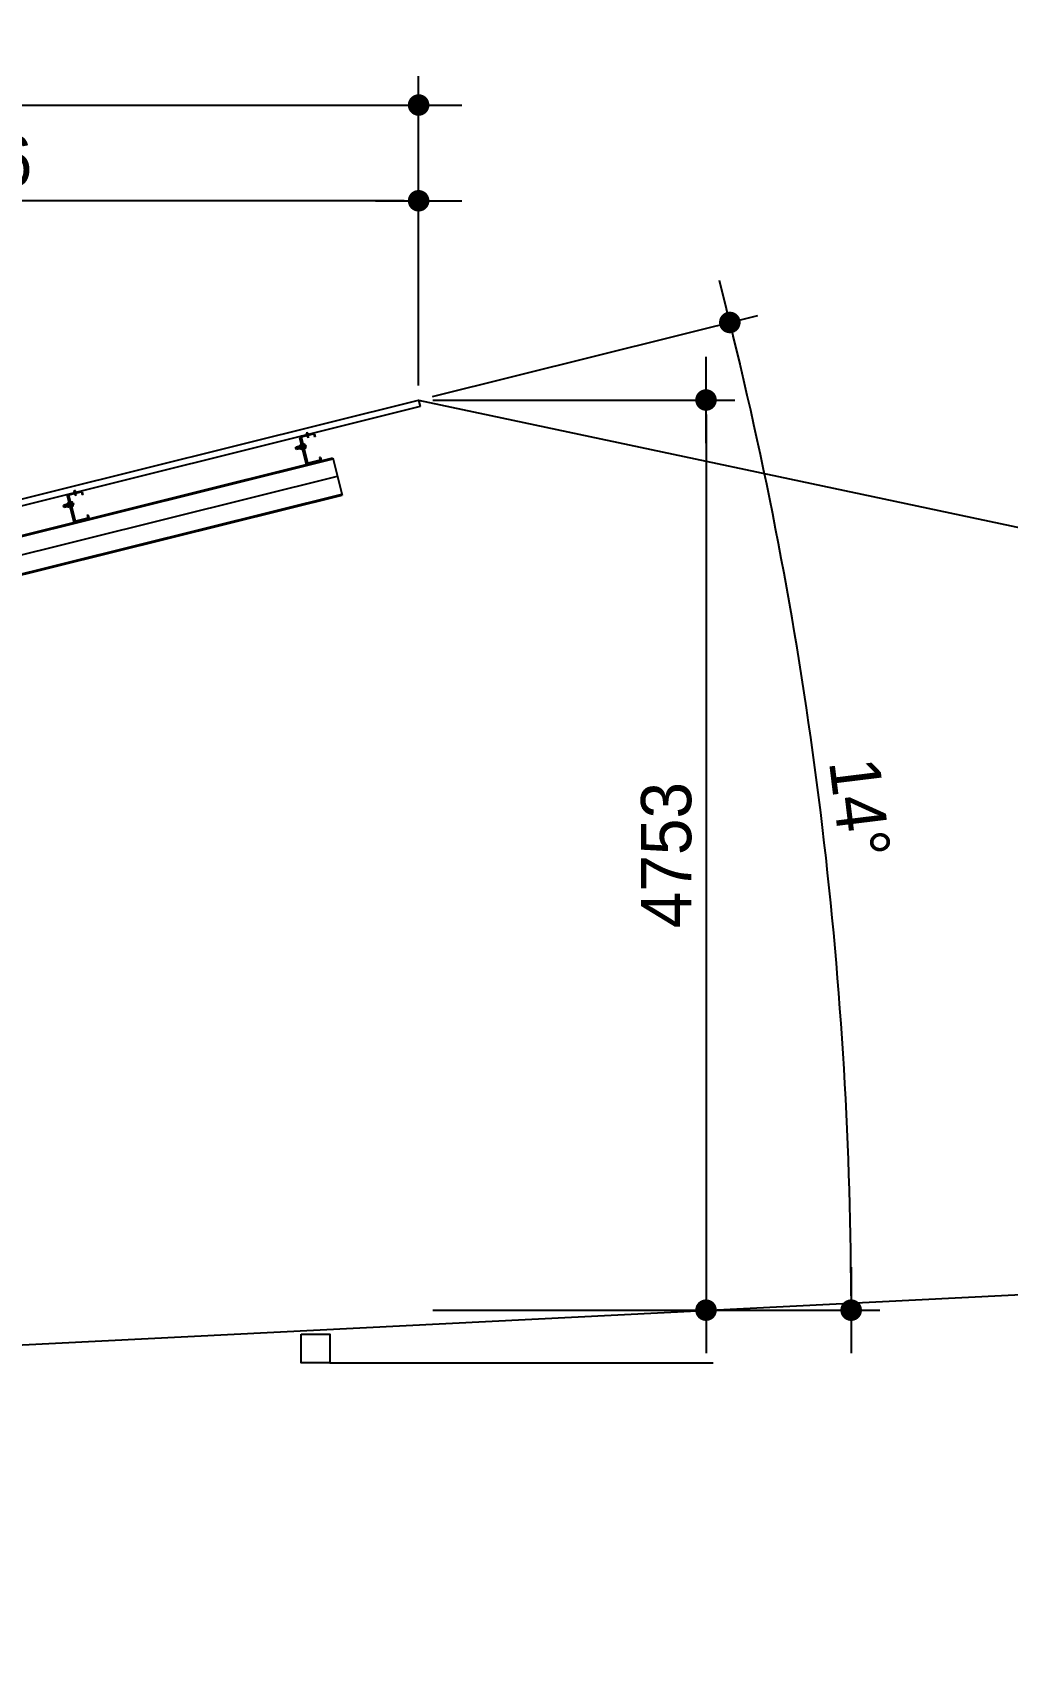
# Model space of a CAD drawing. Header units: millimetres. Extents: x 10297564 to 11610295, y -9287743 to -8409454.
# Drawn here: x 10868556 to 10873644, y -9254254 to -9245764 of the extents above; entities that cross this region are included whole.
import ezdxf

# ---------------------------------------------------------------- set-up
doc = ezdxf.new("R2010")
doc.units = ezdxf.units.MM
doc.header["$LTSCALE"] = 100
doc.linetypes.add('CEN', pattern=[62, 60, -1, 0, -1])
doc.linetypes.add('CEN1', pattern=[22, 15, -3, 1, -3])
for name, color, linetype in [('CEN', 1, 'CEN1'), ('dim', 7, 'Continuous'), ('H형강', 3, 'Continuous'), ('module', 5, 'Continuous'), ('태양광', 255, 'Continuous')]:
    doc.layers.add(name, color=color, linetype=linetype)
doc.styles.add('돋음', font='Dotum.ttf')
doc.dimstyles.new('NDIM-150', dxfattribs={"dimscale": 75, "dimtxt": 3.5, "dimasz": 1, "dimexe": 2, "dimexo": 1, "dimgap": 1, "dimtad": 1, "dimdec": 0, "dimzin": 0, "dimdsep": 46, "dimtxsty": '돋음', "dimblk": 'dotk', "dimcen": 2, "dimdle": 2, "dimclrd": 4, "dimclre": 4, "dimclrt": 7, "dimadec": 0, "dimazin": 0, "dimtfac": 1, "dimtdec": 0, "dimtix": 1, "dimtmove": 2, "dimatfit": 3, "dimldrblk": 'DIMDOT', "dimfxl": 1, "dimtolj": 1, "dimtzin": 0, "dimlwd": -1, "dimlwe": -1, "dimarcsym": 0})

# ---------------------------------------------------------------- blocks, each defined once
blk = doc.blocks.new('dotk')
blk.add_line((-3, 0), (3, 0))
at = {"const_width": 0.75}
blk.add_lwpolyline([(-0.375, 0, 1), (0.375, 0, 1)], format="xyb", close=True, dxfattribs=at)
blk = doc.blocks.new('*D535')
at = {"layer": 'defpoints', "color": 0, "linetype": 'ByBlock', "ltscale": 1.8, "transparency": 16777216}
for p in [(10870570.7, -9247682.8), (10874645.4, -9248777.4), (10874135.5, -9249224.5, -13.8), (10877828.3, -9249224.5), (10877828.3, -9249224.5)]:
    blk.add_point(p, dxfattribs=at)
at = {"layer": 'dim', "color": 4, "ltscale": 1.8, "transparency": 16777216}
blk.add_arc((10877828.3, -9249224.5), 3214.2, 169.34468, 178.66321, dxfattribs=at)
at = {"layer": 'dim', "color": 4, "linetype": 'ByBlock', "ltscale": 1.8, "transparency": 16777216, "xscale": 75, "yscale": 75, "zscale": 75}
for p, rotation in [((10874684.3, -9248556.6), 78.67620484871456), ((10874614.1, -9249224.5), 269.3316907309054)]:
    blk.add_blockref('dotk', p, dxfattribs=dict(at, rotation=rotation))
at = {"layer": 'dim', "color": 7, "linetype": 'ByBlock', "ltscale": 1.8, "transparency": 16777216, "insert": (10874426.6, -9248867.2), "char_height": 262.5, "attachment_point": 5, "rotation": 84.00395, "style": '돋음'}
blk.add_mtext('\\A1;12°', dxfattribs=at)
blk = doc.blocks.new('DIMDOT')
blk.add_line((-1.5, 0), (1.5, 0))
blk.add_circle((0, 0), 0.75)
blk = doc.blocks.new('M12-50L-1')
at = {"layer": 'CEN', "color": 1, "extrusion": (3.14065e-05, -8.8997e-05, 1)}
blk.add_line((10603646.8, -9122705.5, 0), (10603588.9, -9122726.6, 0), dxfattribs=at)
at = {"layer": '태양광', "extrusion": (3.14065e-05, -8.8997e-05, 1)}
for p, q in [((10603613.6, -9122712, 0), (10603593.2, -9122719.4, 0)), ((10603593.2, -9122719.4, 0), (10603593.6, -9122718.5, 0)), ((10603593.2, -9122719.4, 0), (10603596.8, -9122729.4, 0)), ((10603613.4, -9122711.3, 0), (10603593.6, -9122718.5, 0)), ((10603593.6, -9122718.5, 0), (10603597.7, -9122729.8, 0)), ((10603617.2, -9122721.9, 0), (10603596.8, -9122729.4, 0)), ((10603596.8, -9122729.4, 0), (10603597.7, -9122729.8, 0)), ((10603617.5, -9122722.6, 0), (10603597.7, -9122729.8, 0)), ((10603630.5, -9122705.1, 0), (10603621.8, -9122708.2, 0)), ((10603626.3, -9122707.4, 0), (10603622.1, -9122708.9, 0)), ((10603629.9, -9122717.3, 0), (10603625.7, -9122718.9, 0)), ((10603634.6, -9122716.4, 0), (10603625.9, -9122719.5, 0)), ((10603626.7, -9122706.5, 0), (10603626.3, -9122707.4, 0)), ((10603626.3, -9122707.4, 0), (10603629.9, -9122717.3, 0)), ((10603629.9, -9122717.3, 0), (10603630.8, -9122717.7, 0))]:
    blk.add_line(p, q, dxfattribs=at)
at = {"layer": '태양광', "extrusion": (3.14065e-05, -8.8997e-05, 1), "elevation": 1132.1}
for points in [[(10603612.2, -9122708, -0.414214), (10603612.5, -9122707.3), (10603619.1, -9122704.9, -0.414214), (10603619.7, -9122705.2)], [(10603626.2, -9122723.1, -0.414214), (10603625.9, -9122723.7), (10603619.3, -9122726.1, -0.414214), (10603618.7, -9122725.8), (10603612.2, -9122708)], [(10603621.1, -9122709, -0.414214), (10603620.8, -9122709.6), (10603614.2, -9122712, -0.414214), (10603613.5, -9122711.7)], [(10603613.9, -9122712.7, -0.414214), (10603614.2, -9122712)], [(10603624.5, -9122718.4, -0.414214), (10603624.2, -9122719), (10603617.6, -9122721.4, -0.414214), (10603617, -9122721.1)], [(10603617.3, -9122722.1, -0.414214), (10603617.6, -9122721.4)], [(10603620.8, -9122709.6, -0.414214), (10603621.4, -9122709.9)], [(10603624.2, -9122719, -0.414214), (10603624.8, -9122719.3)], [(10603637.7, -9122698.7, 0.414214), (10603637.1, -9122698.4), (10603630.5, -9122700.8, 0.414214), (10603630.2, -9122701.4)], [(10603631.6, -9122705.2, 0.414214), (10603632.2, -9122705.5), (10603638.8, -9122703.1, 0.414214), (10603639.1, -9122702.4)], [(10603632.2, -9122705.5, 0.414214), (10603631.9, -9122706.1)], [(10603635, -9122714.6, 0.414214), (10603635.6, -9122714.9), (10603642.2, -9122712.5, 0.414214), (10603642.5, -9122711.8)], [(10603635.6, -9122714.9, 0.414214), (10603635.3, -9122715.5)], [(10603636.7, -9122719.3, 0.414214), (10603637.4, -9122719.6), (10603643.9, -9122717.2, 0.414214), (10603644.2, -9122716.5), (10603637.7, -9122698.7)], [(10603639.4, -9122703.4, 0.414214), (10603638.8, -9122703.1)], [(10603642.9, -9122712.8, 0.414214), (10603642.2, -9122712.5)]]:
    blk.add_lwpolyline(points, format="xyb", dxfattribs=at)
for points in [[(10603618.8, -9122699.7), (10603629, -9122727.9), (10603628.1, -9122728.3), (10603617.8, -9122700.1)], [(10603627.4, -9122696.6), (10603637.7, -9122724.8), (10603638.6, -9122724.4), (10603628.3, -9122696.2)]]:
    blk.add_lwpolyline(points, close=True, dxfattribs=at)
blk = doc.blocks.new('C-150X50X20X3.2T')
at = {"layer": '태양광', "color": 6, "extrusion": (3.24347e-05, -8.86228e-05, 1)}
for p, q in [((11610697.1, -9049722.2, -12.4), (11610758.1, -9049700, 0)), ((11610698.5, -9049725.9, -12.4), (11610759.6, -9049703.7, -12.4)), ((11610760.8, -9049704.3, 0), (11610766, -9049718.4, 0)), ((11610764.6, -9049702.9, 0), (11610769.7, -9049717, 0)), ((11610769.7, -9049717, 0), (11610766, -9049718.4, 0)), ((11610742, -9049860.1, -12.4), (11610694.1, -9049728.6, 0)), ((11610745.8, -9049858.8, -12.4), (11610697.9, -9049727.2, 0)), ((11610808.1, -9049837.1, -24.9), (11610747, -9049859.4, -24.9)), ((11610809.5, -9049840.9, -24.9), (11610748.4, -9049863.1, -24.9))]:
    blk.add_line(p, q, dxfattribs=at)
at = {"layer": '태양광', "color": 6}
for p, q in [((11610803.6, -9049821.8, -12.4), (11610807.3, -9049820.4, -12.4)), ((11610803.6, -9049821.8, -12.4), (11610808.7, -9049835.9, -12.4)), ((11610807.3, -9049820.4, -12.4), (11610812.5, -9049834.5, -12.4))]:
    blk.add_line(p, q, dxfattribs=at)
at = {"layer": '태양광', "color": 6, "extrusion": (3.24347e-05, -8.86228e-05, 1)}
for centre, radius, start, end in [((11610698.8, -9049726.8, 1166.2), 5, 110, 200), ((11610759.9, -9049704.6, 1166.2), 5, 20, 110), ((11610759.9, -9049704.6, 1166.2), 1, 20, 110), ((11610698.8, -9049726.8, 1166.2), 1, 110, 200), ((11610746.7, -9049858.4, 1153.7), 5, 200, 290), ((11610746.7, -9049858.4, 1153.7), 1, 200, 290), ((11610807.8, -9049836.1, 1153.7), 1, 290, 20), ((11610807.8, -9049836.1, 1153.7), 5, 290, 20)]:
    blk.add_arc(centre, radius, start, end, dxfattribs=at)
blk = doc.blocks.new('*D1143')
at = {"layer": 'defpoints', "color": 0, "linetype": 'ByBlock', "ltscale": 1.8, "transparency": 16777216}
for p in [(10870570.7, -9246142.4), (10860978.3, -9247680.4, 11.1), (10870570.7, -9247682.8)]:
    blk.add_point(p, dxfattribs=at)
at = {"layer": 'dim', "color": 4, "ltscale": 1.8, "transparency": 16777216}
for p, q in [((10860978.3, -9247605.4), (10860978.3, -9245992.4)), ((10870570.7, -9247607.8), (10870570.7, -9245992.4)), ((10861053.3, -9246142.4), (10870495.7, -9246142.4))]:
    blk.add_line(p, q, dxfattribs=at)
at = {"layer": 'dim', "color": 4, "linetype": 'ByBlock', "ltscale": 1.8, "transparency": 16777216, "xscale": 75, "yscale": 75, "zscale": 75, "rotation": 180}
blk.add_blockref('dotk', (10860978.3, -9246142.4), dxfattribs=at)
at = {"layer": 'dim', "color": 4, "linetype": 'ByBlock', "ltscale": 1.8, "transparency": 16777216, "xscale": 75, "yscale": 75, "zscale": 75}
blk.add_blockref('dotk', (10870570.7, -9246142.4), dxfattribs=at)
at = {"layer": 'dim', "color": 7, "linetype": 'ByBlock', "ltscale": 1.8, "transparency": 16777216, "insert": (10865774.5, -9245936), "char_height": 262.5, "attachment_point": 5, "style": '돋음'}
blk.add_mtext('\\A1;9592', dxfattribs=at)
blk = doc.blocks.new('*D1145')
at = {"layer": 'defpoints', "color": 0, "linetype": 'ByBlock', "ltscale": 1.8, "transparency": 16777216}
for p in [(10865774.5, -9246642.4), (10865774.5, -9247142.4), (10870570.7, -9247682.8)]:
    blk.add_point(p, dxfattribs=at)
at = {"layer": 'dim', "color": 4, "ltscale": 1.8, "transparency": 16777216}
for p, q in [((10865774.5, -9247067.4), (10865774.5, -9246492.4)), ((10870570.7, -9247607.8), (10870570.7, -9246492.4)), ((10870495.7, -9246642.4), (10865849.5, -9246642.4))]:
    blk.add_line(p, q, dxfattribs=at)
at = {"layer": 'dim', "color": 4, "linetype": 'ByBlock', "ltscale": 1.8, "transparency": 16777216, "xscale": 75, "yscale": 75, "zscale": 75, "rotation": 180}
blk.add_blockref('dotk', (10865774.5, -9246642.4), dxfattribs=at)
at = {"layer": 'dim', "color": 4, "linetype": 'ByBlock', "ltscale": 1.8, "transparency": 16777216, "xscale": 75, "yscale": 75, "zscale": 75}
blk.add_blockref('dotk', (10870570.7, -9246642.4), dxfattribs=at)
at = {"layer": 'dim', "color": 7, "linetype": 'ByBlock', "ltscale": 1.8, "transparency": 16777216, "insert": (10868172.6, -9246436), "char_height": 262.5, "attachment_point": 5, "style": '돋음'}
blk.add_mtext('\\A1;4796', dxfattribs=at)
blk = doc.blocks.new('*D1147')
at = {"layer": 'defpoints', "color": 0, "linetype": 'ByBlock', "ltscale": 1.8, "transparency": 16777216}
for p in [(10870570.7, -9247682.8), (10870570.7, -9252435.5), (10872070.7, -9252435.5)]:
    blk.add_point(p, dxfattribs=at)
at = {"layer": 'dim', "color": 4, "ltscale": 1.8, "transparency": 16777216}
for p, q in [((10870645.7, -9247682.8), (10872220.7, -9247682.8)), ((10872070.7, -9247757.8), (10872070.7, -9252360.5)), ((10870645.7, -9252435.5), (10872220.7, -9252435.5))]:
    blk.add_line(p, q, dxfattribs=at)
at = {"layer": 'dim', "color": 4, "linetype": 'ByBlock', "ltscale": 1.8, "transparency": 16777216, "xscale": 75, "yscale": 75, "zscale": 75}
for p, rotation in [((10872070.7, -9247682.8), 90), ((10872070.7, -9252435.5), 270)]:
    blk.add_blockref('dotk', p, dxfattribs=dict(at, rotation=rotation))
at = {"layer": 'dim', "color": 7, "linetype": 'ByBlock', "ltscale": 1.8, "transparency": 16777216, "insert": (10871864.3, -9250059.2), "char_height": 262.5, "attachment_point": 5, "rotation": 90, "style": '돋음'}
blk.add_mtext('\\A1;4753', dxfattribs=at)
blk = doc.blocks.new('*D1148')
at = {"layer": 'defpoints', "color": 0, "linetype": 'ByBlock', "ltscale": 1.8, "transparency": 16777216}
for p in [(10870570.7, -9247682.8), (10868179.9, -9248278.9), (10872757.5, -9250701), (10860978.3, -9252435.5), (10870570.7, -9252435.5)]:
    blk.add_point(p, dxfattribs=at)
at = {"layer": 'dim', "color": 4, "ltscale": 1.8, "transparency": 16777216}
for p, q in [((10870643.5, -9247664.7), (10872340.4, -9247241.6)), ((10870645.7, -9252435.5), (10872978.2, -9252435.5))]:
    blk.add_line(p, q, dxfattribs=at)
blk.add_arc((10851508.6, -9252435.6), 21319.6, 0.2017, 13.79844, dxfattribs=at)
at = {"layer": 'dim', "color": 4, "linetype": 'ByBlock', "ltscale": 1.8, "transparency": 16777216, "xscale": 75, "yscale": 75, "zscale": 75}
for p, rotation in [((10872194.9, -9247277.9), 103.8992199290375), ((10872828.2, -9252435.5), 270.1009154271204)]:
    blk.add_blockref('dotk', p, dxfattribs=dict(at, rotation=rotation))
at = {"layer": 'dim', "color": 7, "linetype": 'ByBlock', "ltscale": 1.8, "transparency": 16777216, "insert": (10872874, -9249812.2), "char_height": 262.5, "attachment_point": 5, "rotation": 277.00007, "style": '돋음'}
blk.add_mtext('\\A1;14°', dxfattribs=at)

msp = doc.modelspace()

# ---------------------------------------------------------------- linework, layer by layer
at = {"color": 8}
msp.add_lwpolyline([(10835388.9, -9254254.4), (10849124.5, -9253604.4), (10865774.5, -9252754.4), (10882624.5, -9251904.4), (10894781.5, -9251554.4)], dxfattribs=at)
at = {"elevation": -13.8}
msp.add_lwpolyline([(10869958, -9252560.6), (10870108, -9252560.6), (10870108, -9252710.6), (10869958, -9252710.6)], close=True, dxfattribs=at)
msp.add_lwpolyline([(10870108, -9252710.6), (10872108, -9252710.6)], dxfattribs=at)
at = {"layer": 'CEN', "linetype": 'CEN'}
for p, q in [((10870570.7, -9247682.8, -13.8), (10877828.3, -9249224.5, -13.8)), ((10861548.7, -9250223.4, 5.8), (10870147.1, -9248079.6, 5.8))]:
    msp.add_line(p, q, dxfattribs=at)
at = {"layer": 'CEN', "color": 1}
for p, q in [((10869986.6, -9247849.2, -13.8), (10869994.4, -9247880.5, -13.8)), ((10869986.6, -9247849.2, -13.8), (10869994.4, -9247880.5, -13.8)), ((10868773.7, -9248151.6, -13.8), (10868781.5, -9248182.9, -13.8))]:
    msp.add_line(p, q, dxfattribs=at)
at = {"layer": 'H형강'}
for p, q in [((10861525.1, -9250128.8, 5.8), (10870123.5, -9247985, 5.8)), ((10861526.5, -9250134.2, 5.8), (10870124.8, -9247990.3, 5.8)), ((10870123.5, -9247985, -38.7), (10870171.9, -9248179.1, -38.7)), ((10861572.2, -9250317.5, 5.8), (10870170.6, -9248173.7, 5.8)), ((10861573.5, -9250322.9, 5.8), (10870171.9, -9248179.1, 5.8))]:
    msp.add_line(p, q, dxfattribs=at)
at = {"layer": 'module', "color": 170, "elevation": -13.8}
msp.add_lwpolyline([(10870579.2, -9247716.8), (10868188.3, -9248312.9), (10868179.9, -9248278.9), (10870570.7, -9247682.8)], close=True, dxfattribs=at)
at = {"layer": '태양광'}
for p, q in [((10869987.3, -9247864.4, -13.8), (10869988.1, -9247867.5, -13.8)), ((10869987.8, -9247866.3, -13.8), (10869988.2, -9247866.6, -13.8)), ((10869988.2, -9247866.6, -13.8), (10869993.3, -9247865.3, -13.8)), ((10869988.2, -9247866.6, -13.8), (10869988.4, -9247867.4, -13.8)), ((10869989.1, -9247871.9, -13.8), (10869989.9, -9247874.8, -13.8)), ((10869989.5, -9247871.8, -13.8), (10869990.3, -9247875.1, -13.8)), ((10869989.9, -9247874.8, -13.8), (10869995.7, -9247873.4, -13.8)), ((10869990.3, -9247875.1, -13.8), (10869989.9, -9247874.8, -13.8)), ((10869990.3, -9247875.1, -13.8), (10869995.4, -9247873.8, -13.8)), ((10869993.1, -9247862.9, -13.8), (10869993.9, -9247866, -13.8)), ((10869993.3, -9247865.3, -13.8), (10869993.6, -9247864.9, -13.8)), ((10869993.3, -9247865.3, -13.8), (10869993.5, -9247866.1, -13.8)), ((10869994.6, -9247870.5, -13.8), (10869995.4, -9247873.8, -13.8)), ((10869995, -9247870.4, -13.8), (10869995.7, -9247873.4, -13.8)), ((10869995.4, -9247873.8, -13.8), (10869995.7, -9247873.4, -13.8)), ((10868774.4, -9248166.8, -13.8), (10868775.2, -9248169.9, -13.8)), ((10868774.9, -9248168.7, -13.8), (10868775.3, -9248169, -13.8)), ((10868775.3, -9248169, -13.8), (10868780.5, -9248167.7, -13.8)), ((10868775.3, -9248169, -13.8), (10868775.5, -9248169.8, -13.8)), ((10868776.3, -9248174.3, -13.8), (10868777, -9248177.2, -13.8)), ((10868776.6, -9248174.2, -13.8), (10868777.4, -9248177.5, -13.8)), ((10868777, -9248177.2, -13.8), (10868782.8, -9248175.8, -13.8)), ((10868777.4, -9248177.5, -13.8), (10868777, -9248177.2, -13.8)), ((10868777.4, -9248177.5, -13.8), (10868782.6, -9248176.2, -13.8)), ((10868780.2, -9248165.3, -13.8), (10868781, -9248168.4, -13.8)), ((10868780.5, -9248167.7, -13.8), (10868780.7, -9248167.3, -13.8)), ((10868780.5, -9248167.7, -13.8), (10868780.7, -9248168.5, -13.8)), ((10868781.7, -9248172.9, -13.8), (10868782.6, -9248176.2, -13.8)), ((10868782.1, -9248172.8, -13.8), (10868782.8, -9248175.8, -13.8)), ((10868782.6, -9248176.2, -13.8), (10868782.8, -9248175.8, -13.8))]:
    msp.add_line(p, q, dxfattribs=at)
at = {"layer": '태양광', "color": 3, "elevation": -18.6}
for points in [[(10869949.3, -9247879.5), (10869984.3, -9248019.7), (10869990.1, -9248018.3), (10869955.1, -9247878), (10869949.3, -9247879.5)], [(10868736.4, -9248181.9), (10868771.4, -9248322.1), (10868777.2, -9248320.7), (10868742.3, -9248180.4), (10868736.4, -9248181.9)]]:
    msp.add_lwpolyline(points, dxfattribs=at)
at = {"layer": '태양광', "elevation": -13.8}
for points in [[(10869982.9, -9247865.5), (10869997.5, -9247861.8), (10869997.3, -9247861.4), (10869982.8, -9247865), (10869982.9, -9247865.5)], [(10869983.7, -9247868.6), (10869998.2, -9247864.9), (10869998.4, -9247865.4), (10869983.8, -9247869.1), (10869983.7, -9247868.6)], [(10869993.7, -9247858.1), (10869984.5, -9247860.4), (10869984.5, -9247860.4), (10869984.4, -9247860.5), (10869984.4, -9247860.5), (10869984.4, -9247860.5), (10869984.4, -9247860.5), (10869984.3, -9247860.5), (10869984.3, -9247860.6), (10869984.3, -9247860.6), (10869984.3, -9247860.6), (10869984.3, -9247860.6), (10869984.3, -9247860.7), (10869984.3, -9247860.7), (10869984.3, -9247860.7), (10869985.2, -9247864.1), (10869985.2, -9247864.2), (10869985.2, -9247864.2), (10869985.2, -9247864.2), (10869985.2, -9247864.2), (10869985.2, -9247864.3), (10869985.3, -9247864.3), (10869985.3, -9247864.3), (10869985.3, -9247864.3), (10869985.4, -9247864.3), (10869985.4, -9247864.3), (10869985.4, -9247864.3), (10869985.5, -9247864.3)], [(10869996.7, -9247870), (10869987.4, -9247872.3), (10869987.4, -9247872.3), (10869987.4, -9247872.3), (10869987.4, -9247872.3), (10869987.3, -9247872.3), (10869987.3, -9247872.3), (10869987.3, -9247872.3), (10869987.2, -9247872.2), (10869987.2, -9247872.2), (10869987.2, -9247872.2), (10869987.2, -9247872.2), (10869987.2, -9247872.1), (10869987.1, -9247872.1), (10869987.1, -9247872.1), (10869986.3, -9247868.7), (10869986.3, -9247868.7), (10869986.3, -9247868.6), (10869986.3, -9247868.6), (10869986.3, -9247868.6), (10869986.3, -9247868.5), (10869986.3, -9247868.5), (10869986.3, -9247868.5), (10869986.4, -9247868.5), (10869986.4, -9247868.4), (10869986.4, -9247868.4), (10869986.4, -9247868.4), (10869986.5, -9247868.4)], [(10869987.4, -9247863.8), (10869987.4, -9247863.8), (10869987.5, -9247863.8), (10869987.5, -9247863.8), (10869987.5, -9247863.8), (10869987.5, -9247863.8), (10869987.5, -9247863.7), (10869987.6, -9247863.7), (10869987.6, -9247863.7), (10869987.6, -9247863.7), (10869987.6, -9247863.6), (10869987.6, -9247863.6), (10869987.6, -9247863.6), (10869987.6, -9247863.5), (10869986.7, -9247860.1), (10869986.7, -9247860.1), (10869986.7, -9247860.1), (10869986.7, -9247860.1), (10869986.7, -9247860), (10869986.7, -9247860), (10869986.6, -9247860), (10869986.6, -9247860), (10869986.6, -9247860), (10869986.6, -9247860), (10869986.5, -9247859.9), (10869986.5, -9247859.9), (10869986.5, -9247859.9), (10869986.4, -9247860)], [(10869986.9, -9247859.8), (10869986.9, -9247859.8), (10869986.9, -9247859.9), (10869986.8, -9247859.9), (10869986.8, -9247859.9), (10869986.8, -9247859.9), (10869986.8, -9247859.9), (10869986.8, -9247860), (10869986.7, -9247860), (10869986.7, -9247860), (10869986.7, -9247860), (10869986.7, -9247860.1), (10869986.7, -9247860.1), (10869986.7, -9247860.1)], [(10869987.6, -9247863.5), (10869987.6, -9247863.6), (10869987.6, -9247863.6), (10869987.6, -9247863.6), (10869987.6, -9247863.6), (10869987.7, -9247863.7), (10869987.7, -9247863.7), (10869987.7, -9247863.7), (10869987.7, -9247863.7), (10869987.8, -9247863.7), (10869987.8, -9247863.7), (10869987.8, -9247863.7), (10869987.9, -9247863.7), (10869987.9, -9247863.7)], [(10869988.4, -9247867.9), (10869988.4, -9247867.9), (10869988.5, -9247867.9), (10869988.5, -9247867.9), (10869988.5, -9247867.9), (10869988.6, -9247867.9), (10869988.6, -9247867.9), (10869988.6, -9247867.9), (10869988.6, -9247868), (10869988.7, -9247868), (10869988.7, -9247868), (10869988.7, -9247868), (10869988.7, -9247868.1), (10869988.7, -9247868.1), (10869989.6, -9247871.5), (10869989.6, -9247871.5), (10869989.6, -9247871.5), (10869989.6, -9247871.6), (10869989.6, -9247871.6), (10869989.6, -9247871.6), (10869989.5, -9247871.7), (10869989.5, -9247871.7), (10869989.5, -9247871.7), (10869989.5, -9247871.7), (10869989.5, -9247871.8), (10869989.4, -9247871.8), (10869989.4, -9247871.8), (10869989.4, -9247871.8)], [(10869988.7, -9247868.1), (10869988.7, -9247868.1), (10869988.7, -9247868), (10869988.7, -9247868), (10869988.7, -9247868), (10869988.7, -9247867.9), (10869988.7, -9247867.9), (10869988.8, -9247867.9), (10869988.8, -9247867.9), (10869988.8, -9247867.8), (10869988.8, -9247867.8), (10869988.8, -9247867.8), (10869988.9, -9247867.8), (10869988.9, -9247867.8)], [(10869989.9, -9247871.7), (10869989.8, -9247871.7), (10869989.8, -9247871.7), (10869989.8, -9247871.7), (10869989.7, -9247871.7), (10869989.7, -9247871.7), (10869989.7, -9247871.6), (10869989.7, -9247871.6), (10869989.6, -9247871.6), (10869989.6, -9247871.6), (10869989.6, -9247871.6), (10869989.6, -9247871.5), (10869989.6, -9247871.5), (10869989.6, -9247871.5)], [(10869992.3, -9247862.6), (10869992.3, -9247862.6), (10869992.3, -9247862.6), (10869992.3, -9247862.6), (10869992.4, -9247862.6), (10869992.4, -9247862.5), (10869992.4, -9247862.5), (10869992.4, -9247862.5), (10869992.4, -9247862.5), (10869992.4, -9247862.4), (10869992.4, -9247862.4), (10869992.4, -9247862.4), (10869992.4, -9247862.4), (10869992.4, -9247862.3), (10869991.6, -9247858.9), (10869991.6, -9247858.9), (10869991.6, -9247858.9), (10869991.5, -9247858.8), (10869991.5, -9247858.8), (10869991.5, -9247858.8), (10869991.5, -9247858.8), (10869991.5, -9247858.8), (10869991.4, -9247858.8), (10869991.4, -9247858.7), (10869991.4, -9247858.7), (10869991.3, -9247858.7), (10869991.3, -9247858.7), (10869991.3, -9247858.7)], [(10869991.8, -9247858.6), (10869991.7, -9247858.6), (10869991.7, -9247858.6), (10869991.7, -9247858.7), (10869991.7, -9247858.7), (10869991.6, -9247858.7), (10869991.6, -9247858.7), (10869991.6, -9247858.7), (10869991.6, -9247858.8), (10869991.6, -9247858.8), (10869991.6, -9247858.8), (10869991.6, -9247858.9), (10869991.6, -9247858.9), (10869991.6, -9247858.9)], [(10869992.4, -9247862.3), (10869992.4, -9247862.4), (10869992.5, -9247862.4), (10869992.5, -9247862.4), (10869992.5, -9247862.4), (10869992.5, -9247862.4), (10869992.5, -9247862.5), (10869992.6, -9247862.5), (10869992.6, -9247862.5), (10869992.6, -9247862.5), (10869992.6, -9247862.5), (10869992.7, -9247862.5), (10869992.7, -9247862.5), (10869992.7, -9247862.5)], [(10869993.3, -9247866.7), (10869993.3, -9247866.7), (10869993.3, -9247866.7), (10869993.4, -9247866.7), (10869993.4, -9247866.7), (10869993.4, -9247866.7), (10869993.4, -9247866.7), (10869993.5, -9247866.7), (10869993.5, -9247866.8), (10869993.5, -9247866.8), (10869993.5, -9247866.8), (10869993.5, -9247866.8), (10869993.6, -9247866.9), (10869993.6, -9247866.9), (10869994.4, -9247870.3), (10869994.4, -9247870.3), (10869994.4, -9247870.3), (10869994.4, -9247870.4), (10869994.4, -9247870.4), (10869994.4, -9247870.4), (10869994.4, -9247870.5), (10869994.4, -9247870.5), (10869994.4, -9247870.5), (10869994.3, -9247870.5), (10869994.3, -9247870.5), (10869994.3, -9247870.6), (10869994.3, -9247870.6), (10869994.2, -9247870.6)], [(10869993.6, -9247866.9), (10869993.6, -9247866.9), (10869993.6, -9247866.8), (10869993.6, -9247866.8), (10869993.6, -9247866.8), (10869993.6, -9247866.7), (10869993.6, -9247866.7), (10869993.6, -9247866.7), (10869993.6, -9247866.7), (10869993.6, -9247866.6), (10869993.7, -9247866.6), (10869993.7, -9247866.6), (10869993.7, -9247866.6), (10869993.8, -9247866.6)], [(10869994.7, -9247862), (10869994.7, -9247862), (10869994.7, -9247862), (10869994.8, -9247862), (10869994.8, -9247862), (10869994.8, -9247861.9), (10869994.8, -9247861.9), (10869994.8, -9247861.9), (10869994.8, -9247861.9), (10869994.9, -9247861.8), (10869994.9, -9247861.8), (10869994.9, -9247861.8), (10869994.9, -9247861.7), (10869994.9, -9247861.7), (10869994, -9247858.3), (10869994, -9247858.3), (10869994, -9247858.3), (10869994, -9247858.2), (10869994, -9247858.2), (10869993.9, -9247858.2), (10869993.9, -9247858.2), (10869993.9, -9247858.2), (10869993.9, -9247858.1), (10869993.8, -9247858.1), (10869993.8, -9247858.1), (10869993.8, -9247858.1), (10869993.7, -9247858.1), (10869993.7, -9247858.1)], [(10869994.7, -9247870.5), (10869994.7, -9247870.5), (10869994.7, -9247870.5), (10869994.6, -9247870.5), (10869994.6, -9247870.5), (10869994.6, -9247870.5), (10869994.5, -9247870.4), (10869994.5, -9247870.4), (10869994.5, -9247870.4), (10869994.5, -9247870.4), (10869994.5, -9247870.4), (10869994.4, -9247870.3), (10869994.4, -9247870.3), (10869994.4, -9247870.3)], [(10869995.7, -9247866.1), (10869995.7, -9247866.1), (10869995.8, -9247866.1), (10869995.8, -9247866.1), (10869995.8, -9247866.1), (10869995.8, -9247866.1), (10869995.9, -9247866.1), (10869995.9, -9247866.1), (10869995.9, -9247866.1), (10869995.9, -9247866.2), (10869996, -9247866.2), (10869996, -9247866.2), (10869996, -9247866.2), (10869996, -9247866.3), (10869996.8, -9247869.7), (10869996.8, -9247869.7), (10869996.8, -9247869.7), (10869996.8, -9247869.8), (10869996.8, -9247869.8), (10869996.8, -9247869.8), (10869996.8, -9247869.8), (10869996.8, -9247869.9), (10869996.8, -9247869.9), (10869996.8, -9247869.9), (10869996.7, -9247869.9), (10869996.7, -9247870), (10869996.7, -9247870), (10869996.7, -9247870)], [(10868770, -9248167.9), (10868784.6, -9248164.2), (10868784.5, -9248163.8), (10868769.9, -9248167.4), (10868770, -9248167.9)], [(10868770.8, -9248171), (10868785.4, -9248167.3), (10868785.5, -9248167.8), (10868770.9, -9248171.5), (10868770.8, -9248171)], [(10868780.8, -9248160.5), (10868771.6, -9248162.8), (10868771.6, -9248162.8), (10868771.6, -9248162.9), (10868771.5, -9248162.9), (10868771.5, -9248162.9), (10868771.5, -9248162.9), (10868771.5, -9248162.9), (10868771.5, -9248163), (10868771.4, -9248163), (10868771.4, -9248163), (10868771.4, -9248163.1), (10868771.4, -9248163.1), (10868771.4, -9248163.1), (10868771.4, -9248163.1), (10868772.3, -9248166.5), (10868772.3, -9248166.6), (10868772.3, -9248166.6), (10868772.3, -9248166.6), (10868772.3, -9248166.7), (10868772.4, -9248166.7), (10868772.4, -9248166.7), (10868772.4, -9248166.7), (10868772.5, -9248166.7), (10868772.5, -9248166.7), (10868772.5, -9248166.7), (10868772.6, -9248166.7), (10868772.6, -9248166.7)], [(10868783.8, -9248172.4), (10868774.6, -9248174.7), (10868774.5, -9248174.7), (10868774.5, -9248174.7), (10868774.5, -9248174.7), (10868774.5, -9248174.7), (10868774.4, -9248174.7), (10868774.4, -9248174.7), (10868774.4, -9248174.6), (10868774.3, -9248174.6), (10868774.3, -9248174.6), (10868774.3, -9248174.6), (10868774.3, -9248174.6), (10868774.3, -9248174.5), (10868774.3, -9248174.5), (10868773.4, -9248171.1), (10868773.4, -9248171.1), (10868773.4, -9248171), (10868773.4, -9248171), (10868773.4, -9248171), (10868773.4, -9248170.9), (10868773.5, -9248170.9), (10868773.5, -9248170.9), (10868773.5, -9248170.9), (10868773.5, -9248170.8), (10868773.5, -9248170.8), (10868773.6, -9248170.8), (10868773.6, -9248170.8)], [(10868774.5, -9248166.2), (10868774.6, -9248166.2), (10868774.6, -9248166.2), (10868774.6, -9248166.2), (10868774.6, -9248166.2), (10868774.7, -9248166.2), (10868774.7, -9248166.1), (10868774.7, -9248166.1), (10868774.7, -9248166.1), (10868774.7, -9248166.1), (10868774.7, -9248166), (10868774.7, -9248166), (10868774.7, -9248166), (10868774.7, -9248165.9), (10868773.9, -9248162.5), (10868773.9, -9248162.5), (10868773.8, -9248162.5), (10868773.8, -9248162.5), (10868773.8, -9248162.4), (10868773.8, -9248162.4), (10868773.8, -9248162.4), (10868773.7, -9248162.4), (10868773.7, -9248162.4), (10868773.7, -9248162.4), (10868773.7, -9248162.3), (10868773.6, -9248162.3), (10868773.6, -9248162.3), (10868773.6, -9248162.4)], [(10868774, -9248162.2), (10868774, -9248162.2), (10868774, -9248162.3), (10868774, -9248162.3), (10868773.9, -9248162.3), (10868773.9, -9248162.3), (10868773.9, -9248162.3), (10868773.9, -9248162.4), (10868773.9, -9248162.4), (10868773.9, -9248162.4), (10868773.9, -9248162.4), (10868773.9, -9248162.5), (10868773.9, -9248162.5), (10868773.9, -9248162.5)], [(10868774.7, -9248165.9), (10868774.7, -9248166), (10868774.7, -9248166), (10868774.7, -9248166), (10868774.8, -9248166), (10868774.8, -9248166.1), (10868774.8, -9248166.1), (10868774.8, -9248166.1), (10868774.9, -9248166.1), (10868774.9, -9248166.1), (10868774.9, -9248166.1), (10868775, -9248166.1), (10868775, -9248166.1), (10868775, -9248166.1)], [(10868775.5, -9248170.3), (10868775.6, -9248170.3), (10868775.6, -9248170.3), (10868775.6, -9248170.3), (10868775.7, -9248170.3), (10868775.7, -9248170.3), (10868775.7, -9248170.3), (10868775.7, -9248170.3), (10868775.8, -9248170.4), (10868775.8, -9248170.4), (10868775.8, -9248170.4), (10868775.8, -9248170.4), (10868775.8, -9248170.5), (10868775.8, -9248170.5), (10868776.7, -9248173.9), (10868776.7, -9248173.9), (10868776.7, -9248173.9), (10868776.7, -9248174), (10868776.7, -9248174), (10868776.7, -9248174), (10868776.7, -9248174.1), (10868776.7, -9248174.1), (10868776.6, -9248174.1), (10868776.6, -9248174.1), (10868776.6, -9248174.2), (10868776.6, -9248174.2), (10868776.5, -9248174.2), (10868776.5, -9248174.2)], [(10868775.8, -9248170.5), (10868775.8, -9248170.5), (10868775.8, -9248170.4), (10868775.8, -9248170.4), (10868775.8, -9248170.4), (10868775.9, -9248170.3), (10868775.9, -9248170.3), (10868775.9, -9248170.3), (10868775.9, -9248170.3), (10868775.9, -9248170.2), (10868775.9, -9248170.2), (10868776, -9248170.2), (10868776, -9248170.2), (10868776, -9248170.2)], [(10868777, -9248174.1), (10868777, -9248174.1), (10868776.9, -9248174.1), (10868776.9, -9248174.1), (10868776.9, -9248174.1), (10868776.8, -9248174.1), (10868776.8, -9248174.1), (10868776.8, -9248174), (10868776.8, -9248174), (10868776.8, -9248174), (10868776.7, -9248174), (10868776.7, -9248173.9), (10868776.7, -9248173.9), (10868776.7, -9248173.9)], [(10868779.4, -9248165), (10868779.4, -9248165), (10868779.4, -9248165), (10868779.5, -9248165), (10868779.5, -9248165), (10868779.5, -9248164.9), (10868779.5, -9248164.9), (10868779.5, -9248164.9), (10868779.6, -9248164.9), (10868779.6, -9248164.8), (10868779.6, -9248164.8), (10868779.6, -9248164.8), (10868779.6, -9248164.8), (10868779.6, -9248164.7), (10868778.7, -9248161.3), (10868778.7, -9248161.3), (10868778.7, -9248161.3), (10868778.7, -9248161.2), (10868778.7, -9248161.2), (10868778.6, -9248161.2), (10868778.6, -9248161.2), (10868778.6, -9248161.2), (10868778.6, -9248161.2), (10868778.5, -9248161.1), (10868778.5, -9248161.1), (10868778.5, -9248161.1), (10868778.4, -9248161.1), (10868778.4, -9248161.1)], [(10868778.9, -9248161), (10868778.9, -9248161), (10868778.8, -9248161), (10868778.8, -9248161.1), (10868778.8, -9248161.1), (10868778.8, -9248161.1), (10868778.8, -9248161.1), (10868778.7, -9248161.2), (10868778.7, -9248161.2), (10868778.7, -9248161.2), (10868778.7, -9248161.2), (10868778.7, -9248161.3), (10868778.7, -9248161.3), (10868778.7, -9248161.3)], [(10868779.6, -9248164.7), (10868779.6, -9248164.8), (10868779.6, -9248164.8), (10868779.6, -9248164.8), (10868779.6, -9248164.8), (10868779.6, -9248164.9), (10868779.7, -9248164.9), (10868779.7, -9248164.9), (10868779.7, -9248164.9), (10868779.7, -9248164.9), (10868779.8, -9248164.9), (10868779.8, -9248164.9), (10868779.8, -9248164.9), (10868779.9, -9248164.9)], [(10868780.4, -9248169.1), (10868780.4, -9248169.1), (10868780.5, -9248169.1), (10868780.5, -9248169.1), (10868780.5, -9248169.1), (10868780.5, -9248169.1), (10868780.6, -9248169.1), (10868780.6, -9248169.1), (10868780.6, -9248169.2), (10868780.6, -9248169.2), (10868780.7, -9248169.2), (10868780.7, -9248169.2), (10868780.7, -9248169.3), (10868780.7, -9248169.3), (10868781.5, -9248172.7), (10868781.6, -9248172.7), (10868781.6, -9248172.7), (10868781.6, -9248172.8), (10868781.5, -9248172.8), (10868781.5, -9248172.8), (10868781.5, -9248172.9), (10868781.5, -9248172.9), (10868781.5, -9248172.9), (10868781.5, -9248172.9), (10868781.4, -9248172.9), (10868781.4, -9248173), (10868781.4, -9248173), (10868781.4, -9248173)], [(10868780.7, -9248169.3), (10868780.7, -9248169.3), (10868780.7, -9248169.2), (10868780.7, -9248169.2), (10868780.7, -9248169.2), (10868780.7, -9248169.1), (10868780.7, -9248169.1), (10868780.7, -9248169.1), (10868780.8, -9248169.1), (10868780.8, -9248169), (10868780.8, -9248169), (10868780.8, -9248169), (10868780.9, -9248169), (10868780.9, -9248169)], [(10868781.8, -9248164.4), (10868781.8, -9248164.4), (10868781.9, -9248164.4), (10868781.9, -9248164.4), (10868781.9, -9248164.4), (10868781.9, -9248164.3), (10868782, -9248164.3), (10868782, -9248164.3), (10868782, -9248164.3), (10868782, -9248164.2), (10868782, -9248164.2), (10868782, -9248164.2), (10868782, -9248164.1), (10868782, -9248164.1), (10868781.1, -9248160.7), (10868781.1, -9248160.7), (10868781.1, -9248160.7), (10868781.1, -9248160.6), (10868781.1, -9248160.6), (10868781.1, -9248160.6), (10868781, -9248160.6), (10868781, -9248160.6), (10868781, -9248160.5), (10868781, -9248160.5), (10868780.9, -9248160.5), (10868780.9, -9248160.5), (10868780.9, -9248160.5), (10868780.8, -9248160.5)], [(10868781.8, -9248172.9), (10868781.8, -9248172.9), (10868781.8, -9248172.9), (10868781.8, -9248172.9), (10868781.7, -9248172.9), (10868781.7, -9248172.9), (10868781.7, -9248172.8), (10868781.6, -9248172.8), (10868781.6, -9248172.8), (10868781.6, -9248172.8), (10868781.6, -9248172.8), (10868781.6, -9248172.7), (10868781.6, -9248172.7), (10868781.5, -9248172.7)], [(10868782.8, -9248168.5), (10868782.9, -9248168.5), (10868782.9, -9248168.5), (10868782.9, -9248168.5), (10868782.9, -9248168.5), (10868783, -9248168.5), (10868783, -9248168.5), (10868783, -9248168.5), (10868783, -9248168.6), (10868783.1, -9248168.6), (10868783.1, -9248168.6), (10868783.1, -9248168.6), (10868783.1, -9248168.7), (10868783.1, -9248168.7), (10868784, -9248172.1), (10868784, -9248172.1), (10868784, -9248172.1), (10868784, -9248172.2), (10868784, -9248172.2), (10868784, -9248172.2), (10868784, -9248172.3), (10868783.9, -9248172.3), (10868783.9, -9248172.3), (10868783.9, -9248172.3), (10868783.9, -9248172.3), (10868783.8, -9248172.4), (10868783.8, -9248172.4), (10868783.8, -9248172.4)]]:
    msp.add_lwpolyline(points, dxfattribs=at)

# ---------------------------------------------------------------- block references
at = {"layer": 'CEN', "linetype": 'CEN', "rotation": 353.9999999847292}
for p in [(268819.7, 965923.7, -13.8), (267606.8, 965621.3, -13.8)]:
    msp.add_blockref('C-150X50X20X3.2T', p, dxfattribs=at)
at = {"layer": 'module', "linetype": 'CEN', "rotation": 353.9999999847292}
for p in [(1278008.5, 933191.2, -18.6), (1276795.7, 932888.8, -18.6)]:
    msp.add_blockref('M12-50L-1', p, dxfattribs=at)

# ---------------------------------------------------------------- dimensions: what is measured, and where the dimension line sits
at = {"layer": 'dim', "linetype": 'ByBlock', "ltscale": 1.8}
dim = msp.add_linear_dim(base=(10870570.7, -9246142.4, -13.8), p1=(10860978.3, -9247680.4, -2.7), p2=(10870570.7, -9247682.8, -13.8), dimstyle='NDIM-150', dxfattribs=at)
dim.commit()
dim.dimension.update_dxf_attribs({"geometry": '*D1143', "text_midpoint": (10865774.5, -9245936, -13.8)})
for base, p2, angle, picture, middle in [((10865774.5, -9246642.4, -13.8), (10865774.5, -9247142.4, -13.8), 180, '*D1145', (10868172.6, -9246436, -13.8)), ((10872070.7, -9252435.5, -13.8), (10870570.7, -9252435.5, -13.8), 90, '*D1147', (10871864.3, -9250059.2, -13.8))]:
    dim = msp.add_linear_dim(base=base, p1=(10870570.7, -9247682.8, -13.8), p2=p2, angle=angle, dimstyle='NDIM-150', dxfattribs=at)
    dim.commit()
    dim.dimension.update_dxf_attribs({"geometry": picture, "text_midpoint": middle})
for base, line1, line2, picture, middle in [((10872757.5, -9250701), ((10870570.7, -9252435.5, -13.8), (10860978.3, -9252435.5, -13.8)), ((10868179.9, -9248278.9, -13.8), (10870570.7, -9247682.8, -13.8)), '*D1148', (10872874, -9249812.2, -13.8)), ((10874645.4, -9248777.4), ((10877828.3, -9249224.5, -13.8), (10874135.5, -9249224.5, -27.5)), ((10870570.7, -9247682.8, -13.8), (10877828.3, -9249224.5, -13.8)), '*D535', (10874426.6, -9248867.2, -13.8))]:
    dim = msp.add_angular_dim_2l(base=base, line1=line1, line2=line2, dimstyle='NDIM-150', dxfattribs=at)
    dim.commit()
    dim.dimension.update_dxf_attribs({"geometry": picture, "text_midpoint": middle})

doc.saveas('drawing.dxf')
